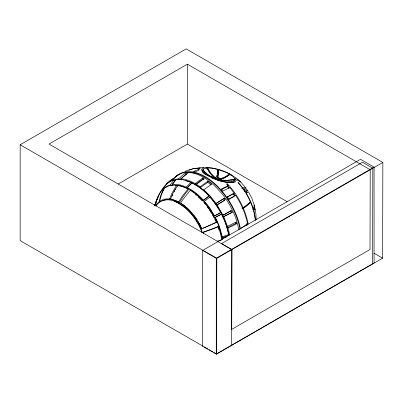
<?xml version="1.0" encoding="UTF-8"?>
<svg xmlns="http://www.w3.org/2000/svg" width="403" height="403" viewBox="0 0 403 403"><rect width="100%" height="100%" fill="white"/><g stroke="black" fill="none" stroke-linecap="round" stroke-linejoin="round"><path stroke-width="0.6" d="M202.724 250.414L202.492 346.147L216.27 354.101L374.06 262.998L374.06 167.134L360.514 159.316L202.724 250.414L216.27 258.232L374.06 167.134M213.867 352.469L216.577 354.036L216.809 258.303L382.85 162.439L186.191 48.899L20.15 144.763L20.15 240.626L202.981 346.187M231.675 345.321L231.906 249.588L221.554 243.614L362.483 162.248L372.835 168.222L372.604 263.955M216.577 354.036L382.618 258.172L382.85 162.439M204.427 201.258L204.422 201.792L209.565 208.376L214.295 216.079L220.627 212.658A49.624 28.648 60 0 0 209.933 197.178L204.427 201.258A47.045 27.162 60 0 1 210.89 209.767L214.603 215.988M217.887 177.919L218.834 169.718L226.395 172.504L229.398 174.01L229.498 174.58A30.255 17.465 -60 0 1 221.942 178.907L220.446 179.39M216.9 177.058L217.847 169.441L212.426 168.288L207.656 167.925L207.147 168.323L208.784 171.33M203.535 233.569L203.203 232.083L209.192 229.982M196.483 184.312L196.719 185.35L195.526 184.639L195.254 183.577L202.911 177.854L204.18 178.615L196.483 184.312L200.165 186.806L200.291 187.773L203.807 190.589L203.787 189.712L211.716 184.186L207.973 181.189L207.822 182.347L210.996 184.896M210.573 176.7L207.56 174.665L203.188 170.414L202.568 170.877L203.898 168.761L206.991 167.95L209.978 172.973L214.915 178.03M155.573 205.968L156.525 200.921L158.243 196.165M208.819 195.939L208.689 196.634L203.399 200.649L195.848 193.626A45.61 26.331 60 0 0 188.342 188.785L187.455 187.657L192.105 182.886L199.435 187.415A49.488 28.573 60 0 1 206.553 193.571L208.819 195.939L203.369 200.079L203.399 200.649M155.896 205.495L159.12 201.712L160.454 196.201L163.774 188.644A46.829 27.036 60 0 0 159.376 193.919L156.409 200.271L155.15 205.026M154.727 205.616L154.974 204.452M221.197 180.418L228.723 180.589L234.924 179.3L233.997 180.74L231.08 181.446L231.206 182.211L230.536 182.242L230.415 181.476L225.161 181.038L220.224 179.955L219.806 180.443M209.767 197.838L209.933 197.178M190.292 190.322A46.829 27.036 60 0 1 197.979 196.125L200.442 198.472A46.829 27.036 60 0 1 207.409 206.527L209.495 209.495A46.758 26.996 60 0 1 216.557 222.315L201.732 228.889L200.175 225.151A36.537 21.097 60 0 0 199.102 223.146M154.671 205.419L157.377 198.392M254.424 209.58L253.9 211.026A41.368 23.883 60 0 1 255.457 220.103M220.486 180.403L220.552 180.02L226.844 180.403L234.878 178.982L235.161 180.005L234.924 179.3M157.649 197.863L158.439 195.813M162.545 200.896A36.552 21.102 60 0 1 167.371 199.53L170.62 199.581L171.003 198.608M161.069 201.787L159.729 201.253L162.651 199.722A37.832 21.843 60 0 1 167.734 198.865L169.577 198.976L172.051 193.168L175.048 187.773L176.726 185.259L177.547 186.287M155.357 203.193L157.311 198.941M177.804 185.405L180.277 185.919A46.829 27.036 60 0 1 187.984 188.987L188.448 189.904A50.043 29.751 -61.7 0 0 182.821 197.173L179.421 202.502A36.794 21.243 60 0 0 172.892 199.969L170.444 199.092L173.018 193.299A51.554 38.194 -81.1 0 1 177.819 185.42M206.145 175.018L203.752 173.139L202.442 171.27L202.608 169.789L203.616 169.038M172.061 196.07L172.791 194.453M217.847 169.441L217.635 169.885L218.622 170.162L218.834 169.718M170.444 199.092A37.902 21.883 60 0 1 176.559 200.961L178.65 201.989L182.116 196.508L187.969 188.992M163.588 187.828L164.162 186.911L160.868 191.485A47.07 27.177 60 0 0 158.031 197.208M192.402 213.424L186.791 207.681A36.864 21.283 60 0 0 181.229 203.545L180.514 203.062L182.307 200.346L190.276 190.327M173.925 180.03L169.829 181.688A49.458 28.558 60 0 0 164.797 186.06L161.467 190.679C163.663 187.904 166.731 185.838 170.162 184.937L173.925 180.03L174.837 181.199L171.471 185.536M227.499 186.68L228.234 185.652L226.602 183.879L227.64 184.04A49.76 28.729 60 0 1 243.105 207.666L244.651 206.578M155.885 206.124C157.916 202.805 161.407 200.447 165.285 199.953A37.056 21.394 60 0 1 171.618 200.341A37.197 21.475 60 0 1 178.474 203.062L185.37 207.933L189.753 212.205A37.056 21.394 60 0 1 197.369 222.587M173.058 185.582L172.091 184.549L175.955 179.617A49.7 28.694 60 0 1 183.128 179.814L190.881 182.302L191.289 183.405L186.841 188.06L180.937 186.02L175.144 185.435M215.64 203.797L224.305 198.231L225.322 199.702L216.592 205.177L215.64 203.797L224.305 198.231M203.188 170.414L204.457 172.373L207.943 174.967L207.459 175.562L208.19 175.985L208.673 175.386L213.545 177.703L219.237 179.683L219.066 180.403L220.053 180.675L220.224 179.955L220.043 180.68M245.714 188.76L245.951 188.045A51.846 8.256 -36.5 0 0 242.546 187.712L241.82 188.312M172.091 184.549L176.559 184.423A47.257 27.283 60 0 1 186.297 187.103L190.881 182.302M248.349 203.883L249.235 202.931L250.626 202.432A41.983 24.235 60 0 1 255.27 220.406M231.287 181.118L231.614 180.781M173.214 180.791L172.58 180.01L176.212 176.579L179.506 174.177C174.751 176.731 171.24 180.982 166.716 183.884L170.212 180.544L172.993 178.514M172.58 180.01L178.69 178.781L182.468 175.325L185.818 172.907L188.1 172.937L184.73 175.355L180.907 178.811L181.607 180.02M179.899 179.567L186.332 174.318L185.818 172.907M227.232 197.233L234.193 193.183L229.891 187.566L223.015 191.042L221.312 189.072M246.117 190.518A51.66 4.156 -33.4 0 1 247.719 190.528L246.54 191.637L246.953 192.332M200.165 186.806L207.973 181.189M206.482 168.353L206.991 167.95M243.044 190.02L243.83 189.425L246.46 189.153L247.769 190.659M229.398 174.01L224.914 176.937L220.25 178.736M216.592 205.177L224.647 200.311L223.665 198.886M187.39 64.183L49.02 144.073L231.846 249.623L231.649 329.397L370.019 249.512L370.211 169.739L187.39 64.183L187.39 144.073L287.138 201.661M118.205 184.015L187.39 144.073M228.098 212.331L231.594 210.568L232.36 212.18L223.212 216.905L222.491 215.388L227.549 212.633M232.36 212.18L223.212 216.905M214.295 216.079L220.627 212.658M221.428 214.184L215.036 217.494A45.871 26.482 60 0 1 220.209 230.375L221.655 236.304L222.189 236.838L228.597 234.561A49.791 28.749 60 0 0 225.816 224.365A49.755 28.729 60 0 0 221.428 214.184L215.036 217.494M222.491 215.388L225.489 213.963M228.985 235.302L226.788 226.123L227.478 226.34L236.163 221.988L236.662 223.625L235.649 223.514L227.252 227.66L224.824 220.643A48.38 27.933 60 0 0 219.937 210.573C212.633 198.08 202.215 186.267 188.226 181.335M202.79 228.184L204.266 227.564M221.192 179.144L224.335 178L230.128 174.434L233.206 176.635L234.878 178.982M221.715 240.022A46.763 27.001 60 0 0 219.469 230.128L218.345 226.773L203.167 232.486M185.042 171.325L190.191 169.572M228.133 235.589L221.907 237.72L222.149 239.357M226.763 236.863L222.451 238.299L221.907 237.72M232.375 181.285L233.997 180.74M245.916 190.659L244.888 190.987L243.83 189.425M222.799 178.635L223.307 178.479M241.936 208.003L243.1 207.666M246.47 192.886L247.271 192.735M235.09 179.693L235.115 179.688M242.268 208.769L243.437 208.452A49.755 28.724 60 0 1 248.203 224.149M226.713 184.257L227.64 184.04M220.119 180.584L219.439 180.64M198.518 167.819L203.837 167.467M220.103 180.609L219.328 180.62M206.185 167.527L202.87 168.046L201.429 169.25C201.878 173.562 207.349 175.068 210.492 177.113C217.685 180.322 225.569 183.239 233.574 182.443C237.83 182.237 236.334 177.466 233.453 176.267C227.221 171.895 219.821 169.441 212.386 168.061M176.726 185.259L174.444 185.123A46.688 26.956 60 0 0 168.147 186.181L164.53 188.075L162.102 193.047A51.408 41.852 55.2 0 0 159.744 201.258M180.907 178.811L181.602 178.867A50.053 28.895 60 0 1 191.919 181.834L195.254 183.577M213.459 168.444L214.507 168.666M216.179 222.224L216.557 222.315M219.847 180.866C223.242 181.31 235.176 185.43 235.025 179.421M217.64 170.061L218.819 170.383M185.712 180.63L187.727 181.194M216.834 179.96L219.247 180.685M214.809 179.249L215.716 179.582M227.252 227.66L228.033 228.174A49.917 28.82 60 0 1 229.624 234.974M159.12 201.712L160.026 202.059M212.059 178.151L213.711 178.811M214.426 178.302C210.064 176.539 206.175 173.693 203.147 170.096M211.132 176.977L212.245 177.522M229.201 173.764L231.79 175.406M218.345 226.773L217.907 226.546L219.126 230.269M187.455 187.657L189.788 188.906A47.146 27.223 60 0 1 203.359 200.074M373.919 253.149L382.618 258.172M169.577 198.976L170.62 199.581M20.15 144.763L216.809 258.303M204.069 346.812L207.877 349.013M208.966 349.643L212.779 351.839M202.911 177.854L202.911 179.118L203.732 179.607M180.514 203.062L182.604 204.452A37.922 21.893 60 0 1 188.72 209.641L194.327 216.144A37.842 21.848 60 0 1 199.117 223.594L201.732 228.889M178.65 201.989L179.421 202.502M229.604 174.041L231.075 175.194M237.236 179.325L240.571 182.07C240.208 181.249 236.314 178.368 238.057 180.7M235.609 177.688L238.677 180.217M215.111 177.587L210.643 172.942L207.656 167.925M203.787 189.712L210.129 195.959L215.988 203.324M213.489 177.139L211.751 175.355M170.162 184.937L170.842 185.617M227.539 185.763L229.196 187.612M227.519 186.654L229.106 188.533M207.943 174.967L208.598 175.743M204.528 203.434L205.248 204.326M246.117 188.302L241.206 182.539A51.796 17.969 -45.4 0 0 238.092 180.655M210.734 174.136L209.036 171.759M242.581 187.682L238.163 182.327L238.022 182.624A41.983 24.235 60 0 1 246.117 193.586A41.892 24.185 60 0 1 250.339 201.767M207.369 207.051L208.734 208.925M227.443 196.825L228.949 199.047M233.297 193.959L234.717 196.049L235.654 195.339A50.012 28.875 60 0 1 247.165 222.124L247.492 223.69M233.272 193.979L234.692 196.07M209.384 209.898L210.351 211.363M216.97 204.744L223.05 215.278M178.69 178.781L179.204 179.587M210.673 211.847L211.555 213.318M220.35 179.803L220.597 180.337M186.297 187.103L186.841 188.06M212.482 214.864L214.159 217.958M215.368 217.444L216.915 220.643A46.985 27.127 60 0 1 220.597 230.39L222.189 236.838M214.92 219.534L215.681 221.111M246.54 191.637L246.445 191.435A50.244 4.01 -33.2 0 0 244.606 191.536M230.733 210.85L231.473 212.411M223.791 216.839L227.478 226.34M202.2 232.879L201.656 231.377A36.93 21.324 60 0 0 197.384 222.602M235.327 222.456L235.649 223.514M202.361 170.353L202.674 171.784M239.009 229.901L236.37 219.907A51.609 29.797 60 0 0 231.932 209.308A51.519 29.746 60 0 0 221.454 193.062L213.837 184.977L205.701 178.67A51.549 29.762 60 0 0 192.12 172.917A51.342 29.646 60 0 0 187.037 172.444L182.337 173.048L178.126 174.716A51.413 29.681 60 0 0 175.345 176.64M255.084 209.379L254.212 204.986L254.449 205.55A51.75 18.19 -14.6 0 1 254.409 209.58M255.225 209.061L255.97 214.461L256.167 219.741M246.263 224.108L246.465 225.237M246.309 224.118L246.5 225.242M216.27 258.232L216.27 354.101M176.398 176.182A51.508 29.741 60 0 1 212.648 181.824A51.508 29.741 60 0 1 240.45 228.783M185.884 172.605A50.677 29.258 60 0 1 239.987 229.247M195.551 194.629A45.398 26.21 60 0 1 196.367 195.289M198.377 197.037A45.398 26.21 60 0 1 201.898 200.493M253.17 208.93A50.284 17.682 -14.5 0 1 252.963 209.913M190.261 169.824A49.76 28.729 60 0 1 191.778 169.195M192.296 169.018A49.76 28.729 60 0 1 200.226 168.212L199.843 168.429A50.027 28.885 60 0 0 193.092 168.761A50.012 28.875 60 0 0 188.936 170.252M200.296 187.823A50.007 24.533 -53.5 0 1 207.817 182.403M250.5 201.712A52.279 8.176 -23.5 0 1 244.898 206.502M195.526 184.639A50.073 28.91 -60 0 1 202.911 179.118M242.49 188.498A50.279 8.01 -36.6 0 1 244.802 189.078M221.277 189.138A52.622 14.563 -41.7 0 1 228.194 185.707M221.338 189.652A51.04 14.216 -41.9 0 1 227.544 186.619M250.47 202.487A52.335 8.856 -23.1 0 1 243.195 208.517M248.162 203.948A50.798 8.569 -23.1 0 1 242.012 208.84M193.455 214.708A36.754 21.218 60 0 1 197.364 220.219M246.827 223.665A48.219 27.837 60 0 1 247.115 225.342M247.397 223.68A52.642 21.969 -11.1 0 1 241.029 228.204M174.136 191.858A50.143 37.726 -83.7 0 1 174.701 190.846M175.28 189.848A50.143 37.726 -83.7 0 1 175.874 188.866M233.705 193.41A48.254 27.862 60 0 1 235.12 195.48M229.01 198.996A52.622 4.247 -33.3 0 1 235.72 195.289M174.428 201.419A35.948 20.755 60 0 1 176.373 202.145L182.272 205.419A36.134 20.86 60 0 1 188.045 210.195C193.264 215.313 197.44 221.454 200.498 228.088A35.948 20.755 60 0 1 202.351 232.652M228.108 199.853A50.954 4.055 -33.2 0 1 229.896 198.84M230.445 198.533A50.954 4.055 -33.2 0 1 231.518 197.933M232.042 197.646A50.954 4.055 -33.2 0 1 233.574 196.81M227.473 196.795A52.677 6.403 -35 0 1 234.229 193.153M174.046 180.992A48.38 27.933 60 0 1 175.632 180.519M217.816 176.831A29.978 3.834 -74.1 0 1 218.804 169.784M216.839 176.534A30.013 3.849 -74.1 0 1 216.955 175.31M217.177 173.512A30.013 3.849 -74.1 0 1 217.469 171.542M217.64 170.519A30.013 3.849 -74.1 0 1 217.827 169.487M170.429 180.564A51.811 41.519 41.1 0 0 166.006 184.639L165.512 185.229A50.043 28.89 60 0 0 164.817 186.141M163.553 188.13A50.043 28.89 60 0 1 164.162 187.108M206.145 167.502A18.533 5.163 17.3 0 1 212.356 168.026M236.838 223.65A51.468 16.417 -16.2 0 1 228.108 227.982M222.451 238.299A47.186 27.243 60 0 1 222.612 239.347M221.187 240.143A51.7 23.994 -8 0 1 217.066 241.185M217.978 226.587A50.088 11.994 -20 0 1 209.217 230.042M231.166 210.709A51.569 4.65 -26.2 0 1 225.136 214.058M216.275 222.249A50.053 7.889 -23.6 0 1 214.875 222.909M214.406 223.126A50.053 7.889 -23.6 0 1 212.18 224.154M211.056 224.662A50.053 7.889 -23.6 0 1 207.671 226.169M207.102 226.415A50.053 7.889 -23.6 0 1 204.835 227.393M198.256 221.67A36.537 21.097 60 0 1 198.825 222.652M254.253 205.223L253.351 209.061A41.368 23.883 60 0 0 250.273 200.805A41.474 23.943 60 0 0 246.047 192.815L247.009 192.382A51.71 1.939 -31.6 0 1 248.57 191.909L251.85 198.226L254.253 205.223M199.097 169.195L198.951 170.222L195.289 171.885L193.48 171.532L199.097 169.195M214.9 177.396L215.968 178.554A3.033 0.856 18 0 0 218.134 179.39C224.431 180.413 217.308 176.287 215.111 177.234L214.9 177.396M220.763 179.31L217.766 178.544L220.763 179.31"/></g></svg>
